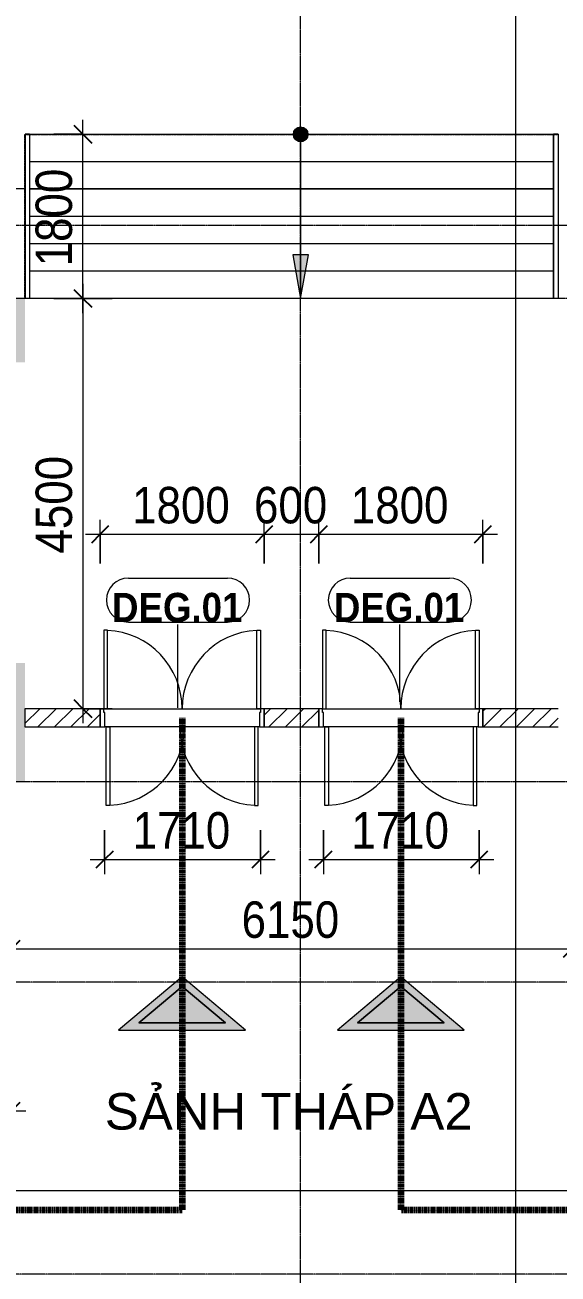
# Model space of a CAD drawing. Header units: millimetres. Extents: x 962 to 241049, y -15958 to 84407.
# Drawn here: x 140707 to 146556, y 33837 to 47536 of the extents above; entities that cross this region are included whole.
import ezdxf

# ---------------------------------------------------------------- set-up
doc = ezdxf.new("R2010")
doc.units = ezdxf.units.MM
for name, pattern in [('1 NÉT CALL OUT', [6, 3, -3]), ('Dash 1_8_', [6.35, 3.175, -3.175]), ('Dash Dot 3_16_', [7.9375, 4.7625, -1.5875, 0, -1.5875]), ('Grid Line', [22.225, 12.7, -3.175, 3.175, -3.175])]:
    doc.linetypes.add(name, pattern=pattern)
for name, color, linetype, lineweight in [('0-1', 7, 'Continuous', 5), ('A-ANNO-DIMS', 211, 'Continuous', 9), ('A-ANNO-DIMS-160', 211, 'Continuous', 9), ('A-ANNO-NOTE', 131, 'Continuous', 9), ('A-AREA', 32, 'Dash 1_8_', 9), ('A-AREA-IDEN', 2, 'Continuous', 9), ('A-DETL-3', 90, '1 NÉT CALL OUT', 100), ('A-DETL-GENF', 92, 'Continuous', 9), ('A-DOOR', 31, 'Continuous', 9), ('A-DOOR-FRAM', 31, 'Continuous', 9), ('A-DOOR-IDEN', 31, 'Continuous', 9), ('A-FLOR', 192, 'Continuous', 9), ('A-FLOR-1', 250, 'Continuous', 9), ('A-FLOR-HRAL', 11, 'Continuous', 9), ('A-WALL', 113, 'Continuous', 9), ('A-WALL-3', 113, 'Continuous', 18), ('A-WALL-PATT-2', 111, 'Continuous', 9), ('G-ANNO-SYMB-1', 111, 'Dash Dot 3_16_', 18), ('G-IMPT', 8, 'Continuous', 9), ('M-EQPM', 50, 'Continuous', 9), ('S-COLS-1', 52, 'Continuous', 5), ('S-GRID-1', 1, 'Grid Line', 9), ('S-STRS', 31, 'Continuous', 9), ('S-STRS-ANNO', 31, 'Continuous', 9)]:
    doc.layers.add(name, color=color, linetype=linetype, lineweight=lineweight)
doc.styles.add('Arial_11', font='arial_0.ttf', dxfattribs={"height": 400})
doc.styles.add('Arial_B_5', font='arialbd_0.ttf', dxfattribs={"width": 0.9, "height": 320})
doc.styles.add('UTM Avo', font='UTM Avo.ttf', dxfattribs={"width": 0.9, "height": 400})
doc.dimstyles.new('1_Dim_chi_tiet_2_5', dxfattribs={"dimscale": 304.8, "dimtxt": 399.720379, "dimasz": 0.629921, "dimexe": 0.524934, "dimexo": 0.0625, "dimgap": 0.052493, "dimtad": 1, "dimdec": 0, "dimrnd": 5, "dimzin": 0, "dimdsep": 46, "dimtxsty": 'UTM Avo', "dimblk1": 'OBLIQUE', "dimblk2": 'OBLIQUE', "dimsah": 1, "dimcen": 0.09, "dimdle": 0.524934, "dimazin": 0, "dimtfac": 1, "dimtdec": 4, "dimtix": 1, "dimtmove": 0, "dimatfit": 3, "dimfxl": 1.049869, "dimfxlon": 1, "dimtvp": 1, "dimtolj": 1, "dimtzin": 0, "dimarcsym": 2})
doc.dimstyles.new('1_Dim_chi_tiet_2_5_1', dxfattribs={"dimscale": 304.8, "dimtxt": 399.720379, "dimasz": 0.629921, "dimexe": 0.524934, "dimexo": 0.0625, "dimgap": 0.052493, "dimtad": 1, "dimdec": 0, "dimrnd": 5, "dimzin": 0, "dimdsep": 46, "dimtxsty": 'UTM Avo', "dimblk1": 'OBLIQUE', "dimblk2": 'OBLIQUE', "dimsah": 1, "dimcen": 0.09, "dimdle": 0.524934, "dimazin": 0, "dimtfac": 1, "dimtdec": 4, "dimtix": 1, "dimtmove": 0, "dimatfit": 3, "dimfxl": 1.049869, "dimfxlon": 1, "dimtvp": 1, "dimtolj": 1, "dimtzin": 0, "dimarcsym": 2})

# ---------------------------------------------------------------- blocks, each defined once
blk = doc.blocks.new('NCV_TKTC_KET CAU_rvt-1-TKCS_MB TẦNG 1')
at = {"layer": 'S-COLS-1'}
for points in [[(77528, 43837), (77528, 44537), (77178, 44537), (77178, 43837)], [(77528, 39237), (77528, 40537), (77178, 40537), (77178, 39237)]]:
    blk.add_hatch(color=256, dxfattribs=at).paths.add_polyline_path(points)
at = {"layer": 'A-FLOR-1'}
blk.add_line((83327, 44537), (77578, 44537), dxfattribs=at)
blk = doc.blocks.new('FD_07 - DIG_01-1800x2200-CỬA ĐI 2 CÁNH 2-2150742-TKCS_MB TẦNG 1')
at = {"layer": 'A-DETL-GENF'}
for p, q in [((-860, 960), (-860, 100)), ((-820, 960), (-860, 960)), ((-820, 100), (-820, 960)), ((820, 100), (820, 960)), ((820, 960), (860, 960)), ((860, 960), (860, 100)), ((-860, 100), (-820, 100)), ((860, 100), (820, 100)), ((-835, -960), (-835, -100)), ((-835, -100), (-795, -100)), ((-795, -100), (-795, -960)), ((835, -100), (795, -100)), ((795, -100), (795, -960)), ((835, -960), (835, -100)), ((-795, -960), (-835, -960)), ((795, -960), (835, -960))]:
    blk.add_line(p, q, dxfattribs=at)
for centre, start, end in [((-860, 100), 0, 87.3341), ((860, 100), 92.6659, 180), ((-835, -100), 272.6659, 360), ((835, -100), 180, 267.3341)]:
    blk.add_arc(centre, 860, start, end, dxfattribs=at)
at = {"layer": 'A-DOOR'}
for p, q in [((-860, 100), (860, 100)), ((850, -100), (-850, -100))]:
    blk.add_line(p, q, dxfattribs=at)
at = {"layer": 'A-DOOR-FRAM'}
for p, q in [((-860, 100), (-900, 100)), ((-900, 100), (-900, -100)), ((-860, 60), (-860, 100)), ((-850, 60), (-860, 60)), ((-850, -100), (-850, 60)), ((860, 60), (850, 60)), ((850, 60), (850, -100)), ((900, 100), (860, 100)), ((860, 100), (860, 60)), ((900, -100), (900, 100)), ((-900, -100), (-850, -100)), ((850, -100), (900, -100))]:
    blk.add_line(p, q, dxfattribs=at)
blk = doc.blocks.new('Top Rail Type - Top Rail_Internal_-939780-TKCS_MB TẦNG 1')
at = {"layer": 'A-FLOR-HRAL'}
for p, q in [((77528, 46337), (77578, 46337)), ((77528, 44537), (77528, 46337)), ((77578, 46337), (77578, 44537)), ((77578, 44537), (77528, 44537))]:
    blk.add_line(p, q, dxfattribs=at)
blk = doc.blocks.new('Top Rail Type - Top Rail_Internal_-V115-TKCS_MB TẦNG 1')
at = {"layer": 'A-FLOR-HRAL'}
for p, q in [((77578, 46337), (77528, 46337)), ((77528, 46337), (77528, 44537)), ((77578, 46337), (77578, 44537)), ((77578, 44537), (77528, 44537))]:
    blk.add_line(p, q, dxfattribs=at)
blk = doc.blocks.new('Top Rail Type - Top Rail_Internal_-939791-TKCS_MB TẦNG 1')
at = {"layer": 'A-FLOR-HRAL'}
for p, q in [((83327, 46337), (83377, 46337)), ((83327, 44537), (83327, 46337)), ((83377, 46337), (83377, 44537)), ((83377, 44537), (83327, 44537))]:
    blk.add_line(p, q, dxfattribs=at)
blk = doc.blocks.new('Top Rail Type - Top Rail_Internal_-V116-TKCS_MB TẦNG 1')
at = {"layer": 'A-FLOR-HRAL'}
for p, q in [((83377, 46337), (83327, 46337)), ((83327, 46337), (83327, 44537)), ((83377, 46337), (83377, 44537)), ((83377, 44537), (83327, 44537))]:
    blk.add_line(p, q, dxfattribs=at)
blk = doc.blocks.new('TKTC_XREF_251221_MB TANG 1 - TKTC_XREF_260130_MB TANG 1_dwg-4202109-TKCS_MB TẦNG 1')
at = {"layer": 'G-IMPT'}
blk.add_line((-119825, -355608), (-125574, -355608), dxfattribs=at)
at = {"layer": 'G-IMPT', "flags": 128}
blk.add_lwpolyline([(-125624, -355608), (-125974, -355608), (-125974, -356808), (-130699, -356808)], dxfattribs=at)
blk = doc.blocks.new('TKTC_XREF_251221_MB TANG 1 - TKTC_XREF_251221_MB TANG 1-2038492-TKCS_MB TẦNG 1')
blk.add_blockref('TKTC_XREF_251221_MB TANG 1 - TKTC_XREF_260130_MB TANG 1_dwg-4202109-TKCS_MB TẦNG 1', (169499, 384110))
blk = doc.blocks.new('DIMBLOCK45-TKCS_MB TẦNG 1')
at = {"layer": 'A-ANNO-DIMS-160'}
for p, q in [((141531, 41630), (141531, 42110)), ((143331, 41630), (143331, 42110)), ((141371, 41950), (143331, 41950)), ((141531, 41950), (141531, 41630)), ((143331, 41950), (143331, 41630))]:
    blk.add_line(p, q, dxfattribs=at)
at = {"layer": 'A-ANNO-DIMS-160', "lineweight": 25}
for p, q in [((141531, 41950), (141435, 41854)), ((141531, 41950), (141627, 42046)), ((143331, 41950), (143235, 41854)), ((143331, 41950), (143427, 42046))]:
    blk.add_line(p, q, dxfattribs=at)
at = {"layer": 'A-ANNO-DIMS-160', "color": 0, "insert": (141883, 42470), "char_height": 400, "width": 1314.64, "attachment_point": 1, "line_spacing_factor": 1.110334, "style": 'UTM Avo'}
blk.add_mtext('1800', dxfattribs=at)
blk = doc.blocks.new('_Oblique')
at = {"color": 0, "linetype": 'ByBlock', "lineweight": -2}
blk.add_line((-0.5, -0.5), (0.5, 0.5), dxfattribs=at)
blk = doc.blocks.new('DIMBLOCK46-TKCS_MB TẦNG 1')
at = {"layer": 'A-ANNO-DIMS-160'}
for p, q in [((143331, 41630), (143331, 42110)), ((143931, 41630), (143931, 42110)), ((143331, 41950), (143931, 41950)), ((143331, 41950), (143331, 41630)), ((143931, 41950), (143931, 41630))]:
    blk.add_line(p, q, dxfattribs=at)
at = {"layer": 'A-ANNO-DIMS-160', "lineweight": 25}
for p, q in [((143331, 41950), (143235, 41854)), ((143331, 41950), (143427, 42046)), ((143931, 41950), (143835, 41854)), ((143931, 41950), (144027, 42046))]:
    blk.add_line(p, q, dxfattribs=at)
at = {"layer": 'A-ANNO-DIMS-160', "color": 0, "insert": (143220, 42470), "char_height": 400, "width": 985.98, "attachment_point": 1, "line_spacing_factor": 1.110334, "style": 'UTM Avo'}
blk.add_mtext('600', dxfattribs=at)
blk = doc.blocks.new('DIMBLOCK47-TKCS_MB TẦNG 1')
at = {"layer": 'A-ANNO-DIMS-160'}
for p, q in [((143931, 41630), (143931, 42110)), ((145731, 41630), (145731, 42110)), ((143931, 41950), (145891, 41950)), ((143931, 41950), (143931, 41630)), ((145731, 41950), (145731, 41630))]:
    blk.add_line(p, q, dxfattribs=at)
at = {"layer": 'A-ANNO-DIMS-160', "lineweight": 25}
for p, q in [((143931, 41950), (143835, 41854)), ((143931, 41950), (144027, 42046)), ((145731, 41950), (145635, 41854)), ((145731, 41950), (145827, 42046))]:
    blk.add_line(p, q, dxfattribs=at)
at = {"layer": 'A-ANNO-DIMS-160', "color": 0, "insert": (144283, 42470), "char_height": 400, "width": 1314.64, "attachment_point": 1, "line_spacing_factor": 1.110334, "style": 'UTM Avo'}
blk.add_mtext('1800', dxfattribs=at)
blk = doc.blocks.new('DIMBLOCK98-TKCS_MB TẦNG 1')
at = {"layer": 'A-ANNO-DIMS-160'}
for p, q in [((141581, 38704), (141581, 38224)), ((141581, 38384), (141581, 38704)), ((143291, 38704), (143291, 38224)), ((143291, 38384), (143291, 38704)), ((141421, 38384), (143451, 38384))]:
    blk.add_line(p, q, dxfattribs=at)
at = {"layer": 'A-ANNO-DIMS-160', "lineweight": 25}
for p, q in [((141581, 38384), (141485, 38288)), ((141581, 38384), (141677, 38480)), ((143291, 38384), (143195, 38288)), ((143291, 38384), (143387, 38480))]:
    blk.add_line(p, q, dxfattribs=at)
at = {"layer": 'A-ANNO-DIMS-160', "color": 0, "insert": (141888, 38903), "char_height": 400, "width": 1314.64, "attachment_point": 1, "line_spacing_factor": 1.110334, "style": 'UTM Avo'}
blk.add_mtext('1710', dxfattribs=at)
blk = doc.blocks.new('DIMBLOCK99-TKCS_MB TẦNG 1')
at = {"layer": 'A-ANNO-DIMS-160'}
for p, q in [((143981, 38704), (143981, 38224)), ((143981, 38384), (143981, 38704)), ((145691, 38704), (145691, 38224)), ((145691, 38384), (145691, 38704)), ((143821, 38384), (145851, 38384))]:
    blk.add_line(p, q, dxfattribs=at)
at = {"layer": 'A-ANNO-DIMS-160', "lineweight": 25}
for p, q in [((143981, 38384), (143885, 38288)), ((143981, 38384), (144077, 38480)), ((145691, 38384), (145595, 38288)), ((145691, 38384), (145787, 38480))]:
    blk.add_line(p, q, dxfattribs=at)
at = {"layer": 'A-ANNO-DIMS-160', "color": 0, "insert": (144288, 38903), "char_height": 400, "width": 1314.64, "attachment_point": 1, "line_spacing_factor": 1.110334, "style": 'UTM Avo'}
blk.add_mtext('1710', dxfattribs=at)
blk = doc.blocks.new('STN_Door Tag - STN_Door Tag-1788670-TKCS_MB TẦNG 1')
at = {"layer": 'A-DOOR-IDEN'}
for p, q in [((-3.37, 1.495), (3.431, 1.495)), ((-3.37, -1.524), (3.431, -1.524))]:
    blk.add_line(p, q, dxfattribs=at)
for centre, start, end in [((-3.37, -0.015), 90, 270), ((3.431, -0.015), 270, 90)]:
    blk.add_arc(centre, 1.509, start, end, dxfattribs=at)
blk = doc.blocks.new('DIMBLOCK156-TKCS_MB TẦNG 1')
at = {"layer": 'A-ANNO-DIMS-160'}
for p, q in [((140557, 37724), (140557, 37244)), ((140557, 37404), (140557, 37724)), ((146707, 37724), (146707, 37244)), ((146707, 37404), (146707, 37724)), ((140397, 37404), (146867, 37404))]:
    blk.add_line(p, q, dxfattribs=at)
at = {"layer": 'A-ANNO-DIMS-160', "lineweight": 25}
for p, q in [((140557, 37404), (140461, 37308)), ((140557, 37404), (140653, 37500)), ((146707, 37404), (146611, 37308)), ((146707, 37404), (146803, 37500))]:
    blk.add_line(p, q, dxfattribs=at)
at = {"layer": 'A-ANNO-DIMS-160', "color": 0, "insert": (143084, 37924), "char_height": 400, "width": 1314.64, "attachment_point": 1, "line_spacing_factor": 1.110334, "style": 'UTM Avo'}
blk.add_mtext('6150', dxfattribs=at)
blk = doc.blocks.new('DIMBLOCK158-TKCS_MB TẦNG 1')
at = {"layer": 'A-ANNO-DIMS-160'}
for p, q in [((141343, 44697), (141343, 39877)), ((141663, 44537), (141183, 44537)), ((141343, 44537), (141663, 44537)), ((141663, 40037), (141183, 40037)), ((141343, 40037), (141663, 40037))]:
    blk.add_line(p, q, dxfattribs=at)
at = {"layer": 'A-ANNO-DIMS-160', "lineweight": 25}
for p, q in [((141343, 44537), (141247, 44633)), ((141343, 44537), (141439, 44441)), ((141343, 40037), (141247, 40133)), ((141343, 40037), (141439, 39941))]:
    blk.add_line(p, q, dxfattribs=at)
at = {"layer": 'A-ANNO-DIMS-160', "color": 0, "insert": (140823, 41739), "char_height": 400, "width": 1314.64, "attachment_point": 1, "rotation": 90, "line_spacing_factor": 1.110334, "style": 'UTM Avo'}
blk.add_mtext('4500', dxfattribs=at)
blk = doc.blocks.new('HDNDCT_MŨI TÊN THOÁT HIỂM - HDNDCT_MŨI TÊN THOÁT HIỂM-2437747-TKCS_MB TẦNG 1')
at = {"layer": 'A-ANNO-NOTE'}
h = blk.add_hatch(color=256, dxfattribs=at)
h.paths.add_polyline_path([(-3.153, 0), (0.5, 4.353), (0.5, -4.353)])
h.paths.add_polyline_path([(-2.5, 0), (0, -2.979), (0, 2.979)])
blk.add_hatch(color=256, dxfattribs=at).paths.add_polyline_path([(0, -2.979), (-2.5, 0), (0, 2.979)])
for p, q in [((0.5, 4.353), (-3.153, 0)), ((0.5, -4.353), (0.5, 4.353)), ((-2.5, 0), (0, 2.979)), ((0, 2.979), (-2.5, 0)), ((0, 2.979), (0, -2.979)), ((0, -2.979), (0, 2.979)), ((-3.153, 0), (0.5, -4.353)), ((0, -2.979), (-2.5, 0)), ((-2.5, 0), (0, -2.979))]:
    blk.add_line(p, q, dxfattribs=at)
blk = doc.blocks.new('DIMBLOCK318-TKCS_MB TẦNG 1')
at = {"layer": 'A-ANNO-DIMS-160'}
for p, q in [((135407, 35945), (135407, 35465)), ((135407, 35625), (135407, 35945)), ((140557, 35945), (140557, 35465)), ((140557, 35625), (140557, 35945)), ((135247, 35625), (140717, 35625))]:
    blk.add_line(p, q, dxfattribs=at)
at = {"layer": 'A-ANNO-DIMS-160', "lineweight": 25}
for p, q in [((135407, 35625), (135311, 35529)), ((135407, 35625), (135503, 35721)), ((140557, 35625), (140461, 35529)), ((140557, 35625), (140653, 35721))]:
    blk.add_line(p, q, dxfattribs=at)
at = {"layer": 'A-ANNO-DIMS-160', "color": 0, "insert": (137434, 36145), "char_height": 400, "width": 1314.64, "attachment_point": 1, "line_spacing_factor": 1.110334, "style": 'UTM Avo'}
blk.add_mtext('5150', dxfattribs=at)
blk = doc.blocks.new('DIMBLOCK337-TKCS_MB TẦNG 1')
at = {"layer": 'A-ANNO-DIMS-160'}
for p, q in [((141343, 44377), (141343, 46497)), ((141023, 46337), (141503, 46337)), ((141343, 46337), (141023, 46337)), ((141023, 44537), (141503, 44537)), ((141343, 44537), (141023, 44537))]:
    blk.add_line(p, q, dxfattribs=at)
at = {"layer": 'A-ANNO-DIMS-160', "lineweight": 25}
for p, q in [((141343, 46337), (141247, 46433)), ((141343, 46337), (141439, 46241)), ((141343, 44537), (141247, 44633)), ((141343, 44537), (141439, 44441))]:
    blk.add_line(p, q, dxfattribs=at)
at = {"layer": 'A-ANNO-DIMS-160', "color": 0, "insert": (140823, 44889), "char_height": 400, "width": 1314.64, "attachment_point": 1, "rotation": 90, "line_spacing_factor": 1.110334, "style": 'UTM Avo'}
blk.add_mtext('1800', dxfattribs=at)

msp = doc.modelspace()

# ---------------------------------------------------------------- hatches: boundary and pattern name
at = {"layer": 'A-WALL-PATT-2'}
h = msp.add_hatch(dxfattribs=at)
h.set_pattern_fill('FP_1', color=256, style=0, pattern_type=2)
h.set_pattern_definition([(45, (63179.03, 0), (-90.50967, 90.50967), [])])
h.paths.add_polyline_path([(145731.2, 39837.4), (146556.6, 39837.4), (146556.6, 40037.4), (145731.2, 40037.4)])
h.paths.add_polyline_path([(143931.2, 39837.4), (143931.2, 40037.4), (143331.2, 40037.4), (143331.2, 39837.4), (143474.9, 39837.4)])
h.paths.add_polyline_path([(141056.9, 39837.4), (141531.2, 39837.4), (141531.2, 40037.4), (140706.6, 40037.4), (140706.6, 39837.4)])
at = {"layer": 'S-STRS-ANNO'}
h = msp.add_hatch(color=256, dxfattribs=at)
edge = h.paths.add_edge_path()
edge.add_arc((143731.6, 46336.9), 80, 0, 360)
for points in [[(143754.1, 46260.2), (143792.1, 46284.5), (143810.8, 46325.6), (143804.4, 46370.2), (143774.8, 46404.2), (143731.6, 46416.9), (143688.3, 46404.2), (143658.8, 46370.2), (143652.4, 46325.6), (143671.1, 46284.5), (143709.1, 46260.2)], [(143731.6, 44536.9), (143816.2, 45016.9), (143647, 45016.9)]]:
    msp.add_hatch(color=256, dxfattribs=at).paths.add_polyline_path(points)

# ---------------------------------------------------------------- linework, layer by layer
at = {"layer": 'A-AREA'}
for p, q in [((140706.6, 46336.9), (146556.6, 46336.9)), ((140706.6, 44536.9), (140706.6, 46336.9))]:
    msp.add_line(p, q, dxfattribs=at)
at = {"layer": 'A-DETL-3'}
for p, q in [((142431.2, 39937.4), (142431.2, 34537.4)), ((144831.2, 39937.4), (144831.2, 34537.4)), ((142431.2, 34537.4), (123261.6, 34537.4)), ((164001.6, 34537.4), (144831.2, 34537.4))]:
    msp.add_line(p, q, dxfattribs=at)
at = {"layer": 'A-DOOR-IDEN'}
for p, q in [((142385.2, 40046.3), (142385.5, 40960.6)), ((144820.2, 40114.4), (144820.5, 40960.6))]:
    msp.add_line(p, q, dxfattribs=at)
at = {"layer": 'A-FLOR'}
msp.add_line((140706.6, 39235.7), (140556.6, 39235.7), dxfattribs=at)
at = {"layer": 'A-WALL'}
for p, q in [((141571.2, 40037.4), (143291.2, 40037.4)), ((143971.2, 40037.4), (145691.2, 40037.4)), ((143281.2, 39837.4), (141581.2, 39837.4)), ((145681.2, 39837.4), (143981.2, 39837.4))]:
    msp.add_line(p, q, dxfattribs=at)
at = {"layer": 'A-WALL-3'}
for p, q in [((141531.2, 40037.4), (140706.6, 40037.4)), ((140706.6, 40037.4), (140706.6, 39837.4)), ((141531.2, 39837.4), (141531.2, 40037.4)), ((143931.2, 40037.4), (143331.2, 40037.4)), ((143331.2, 40037.4), (143331.2, 39837.4)), ((143931.2, 39837.4), (143931.2, 40037.4)), ((146556.6, 40037.4), (145731.2, 40037.4)), ((145731.2, 40037.4), (145731.2, 39837.4)), ((140706.6, 39837.4), (141531.2, 39837.4)), ((143331.2, 39837.4), (143931.2, 39837.4)), ((145731.2, 39837.4), (146556.6, 39837.4))]:
    msp.add_line(p, q, dxfattribs=at)
at = {"layer": 'G-ANNO-SYMB-1'}
for p, q in [((146090.4, 84025.7), (146090.4, 9773.9)), ((90628.5, 34751.5), (198105.9, 34751.5))]:
    msp.add_line(p, q, dxfattribs=at)
at = {"layer": 'S-GRID-1'}
for p, q in [((143731.6, 15532), (143731.6, 78459.2)), ((190336.8, 45336.9), (98297.8, 45336.9)), ((192368.8, 44536.9), (96265.8, 44536.9)), ((192368.8, 39236.9), (96265.8, 39236.9)), ((192368.8, 37036.9), (96265.8, 37036.9)), ((190336.8, 33836.9), (98297.8, 33836.9))]:
    msp.add_line(p, q, dxfattribs=at)
at = {"layer": 'S-STRS'}
for p, q in [((140706.6, 46336.9), (140706.6, 46036.9)), ((146506.2, 46336.9), (140757, 46336.9)), ((140706.6, 46036.9), (140706.6, 45736.9)), ((146506.2, 46036.9), (140757, 46036.9)), ((140706.6, 45736.9), (140706.6, 45436.9)), ((146506.2, 45736.9), (140757, 45736.9)), ((140706.6, 45436.9), (140706.6, 45136.9)), ((146506.2, 45436.9), (140757, 45436.9)), ((140706.6, 45136.9), (140706.6, 44836.9)), ((146506.2, 45136.9), (140757, 45136.9)), ((140706.6, 44836.9), (140706.6, 44536.9)), ((146506.2, 44836.9), (140757, 44836.9)), ((146506.2, 44536.9), (140757, 44536.9))]:
    msp.add_line(p, q, dxfattribs=at)
at = {"layer": 'S-STRS-ANNO'}
for p, q in [((143658.8, 46370.2), (143652.4, 46325.6)), ((143652.4, 46325.6), (143671.1, 46284.5)), ((143688.3, 46404.2), (143658.8, 46370.2)), ((143731.6, 46416.9), (143688.3, 46404.2)), ((143774.8, 46404.2), (143731.6, 46416.9)), ((143731.6, 46336.9), (143731.6, 46036.9)), ((143804.4, 46370.2), (143774.8, 46404.2)), ((143792.1, 46284.5), (143810.8, 46325.6)), ((143810.8, 46325.6), (143804.4, 46370.2)), ((143671.1, 46284.5), (143709.1, 46260.2)), ((143709.1, 46260.2), (143754.1, 46260.2)), ((143754.1, 46260.2), (143792.1, 46284.5)), ((143731.6, 46036.9), (143731.6, 45736.9)), ((143731.6, 45736.9), (143731.6, 45436.9)), ((143731.6, 45436.9), (143731.6, 45136.9)), ((143731.6, 45136.9), (143731.6, 44836.9)), ((143816.2, 45016.9), (143647, 45016.9)), ((143647, 45016.9), (143731.6, 44536.9)), ((143731.6, 44536.9), (143816.2, 45016.9)), ((143731.6, 44836.9), (143731.6, 44536.9))]:
    msp.add_line(p, q, dxfattribs=at)
msp.add_circle((143731.6, 46336.9), 80, dxfattribs=at)

# ---------------------------------------------------------------- block references
at = {"layer": '0-1'}
msp.add_blockref('NCV_TKTC_KET CAU_rvt-1-TKCS_MB TẦNG 1', (63179, 0), dxfattribs=at)
at = {"layer": 'A-ANNO-NOTE', "xscale": 160, "yscale": 160, "zscale": 160, "rotation": 270.0000000000001}
for p in [(142431.2, 36591.3), (144831.2, 36591.3)]:
    msp.add_blockref('HDNDCT_MŨI TÊN THOÁT HIỂM - HDNDCT_MŨI TÊN THOÁT HIỂM-2437747-TKCS_MB TẦNG 1', p, dxfattribs=at)
at = {"layer": 'A-DOOR'}
for p in [(142431.2, 39937.4), (144831.2, 39937.4)]:
    msp.add_blockref('FD_07 - DIG_01-1800x2200-CỬA ĐI 2 CÁNH 2-2150742-TKCS_MB TẦNG 1', p, dxfattribs=at)
at = {"layer": 'A-DOOR-IDEN', "xscale": 159.9999999999999, "yscale": 159.9999999999999, "zscale": 159.9999999999999}
for p in [(142380.7, 41230.9), (144815.6, 41230.9)]:
    msp.add_blockref('STN_Door Tag - STN_Door Tag-1788670-TKCS_MB TẦNG 1', p, dxfattribs=at)
at = {"layer": 'A-FLOR-HRAL'}
for name in ['Top Rail Type - Top Rail_Internal_-939780-TKCS_MB TẦNG 1', 'Top Rail Type - Top Rail_Internal_-V115-TKCS_MB TẦNG 1', 'Top Rail Type - Top Rail_Internal_-939791-TKCS_MB TẦNG 1', 'Top Rail Type - Top Rail_Internal_-V116-TKCS_MB TẦNG 1']:
    msp.add_blockref(name, (63179, 0), dxfattribs=at)
at = {"layer": 'M-EQPM'}
msp.add_blockref('TKTC_XREF_251221_MB TANG 1 - TKTC_XREF_251221_MB TANG 1-2038492-TKCS_MB TẦNG 1', (96831.6, 17236.9), dxfattribs=at)

# ---------------------------------------------------------------- texts
at = {"layer": 'A-AREA-IDEN', "insert": (143601.1, 35415.6), "char_height": 400, "width": 4043.2, "attachment_point": 8, "line_spacing_factor": 0.936439, "style": 'Arial_11'}
msp.add_mtext('\\pt8,16,24,32,40,48,56,64,72,80,88,96,104,112,120,128,136,144,152,160,168,176,184,192,200,208,216,224,232,240,248,256;SẢNH THÁP A2', dxfattribs=at)
at = {"layer": 'A-DOOR-IDEN', "char_height": 320, "width": 1467.36, "attachment_point": 5, "line_spacing_factor": 0.936439, "style": 'Arial_B_5'}
for insert in [(142377.4, 41145.5), (144812.4, 41145.5)]:
    msp.add_mtext('\\pt7.2,14.4,21.6,28.8,36,43.2,50.4,57.6,64.8,72,79.2,86.4,93.6,100.8,108,115.2,122.4,129.6,136.8,144,151.2,158.4,165.6,172.8,180,187.2,194.4,201.6,208.8,216,223.2,230.4;DEG.01', dxfattribs=dict(at, insert=insert))

# ---------------------------------------------------------------- dimensions: what is measured, and where the dimension line sits
at = {"layer": 'A-ANNO-DIMS'}
for base, p1, p2, dimstyle, override, picture, middle in [((141342.5, 46336.9), (141022.5, 44536.9), (141022.5, 46336.9), '1_Dim_chi_tiet_2_5_1', {"dimpost": '<>', "dimfxl": 1800}, 'DIMBLOCK337-TKCS_MB TẦNG 1', (141119.5, 45436.9)), ((141342.5413, 40037.3629), (141662.5413, 44536.936), (141662.5413, 40037.3629), '1_Dim_chi_tiet_2_5', {"dimpost": '<>', "dimfxl": 4499.573178}, 'DIMBLOCK158-TKCS_MB TẦNG 1', (141119.5492, 42287.1494))]:
    dim = msp.add_linear_dim(base=base, p1=p1, p2=p2, angle=90, dimstyle=dimstyle, override=override, dxfattribs=at)
    dim.commit()
    dim.dimension.update_dxf_attribs({"geometry": picture, "text_midpoint": middle})
for base, p1, p2, dimstyle, override, picture, middle in [((143331.2, 41950.1), (141531.2, 41630.1), (143331.2, 41630.1), '1_Dim_chi_tiet_2_5', {"dimpost": '<>', "dimfxl": 1800}, 'DIMBLOCK45-TKCS_MB TẦNG 1', (142431.2, 42173.1)), ((143931.2, 41950.1), (143331.2, 41630.1), (143931.2, 41630.1), '1_Dim_chi_tiet_2_5', {"dimpost": '<>', "dimfxl": 600}, 'DIMBLOCK46-TKCS_MB TẦNG 1', (143631.2, 42173.1)), ((145731.2, 41950.1), (143931.2, 41630.1), (145731.2, 41630.1), '1_Dim_chi_tiet_2_5', {"dimpost": '<>', "dimfxl": 1800}, 'DIMBLOCK47-TKCS_MB TẦNG 1', (144831.2, 42173.1)), ((143291.2, 38383.7), (141581.2, 38703.7), (143291.2, 38703.7), '1_Dim_chi_tiet_2_5', {"dimpost": '<>', "dimfxl": 1710}, 'DIMBLOCK98-TKCS_MB TẦNG 1', (142436.2, 38606.7)), ((145691.2, 38383.7), (143981.2, 38703.7), (145691.2, 38703.7), '1_Dim_chi_tiet_2_5', {"dimpost": '<>', "dimfxl": 1710}, 'DIMBLOCK99-TKCS_MB TẦNG 1', (144836.2, 38606.7)), ((146706.6, 37404.3), (140556.6, 37724.3), (146706.6, 37724.3), '1_Dim_chi_tiet_2_5', {"dimpost": '<>', "dimfxl": 6150}, 'DIMBLOCK156-TKCS_MB TẦNG 1', (143631.6, 37627.3)), ((140556.6, 35625.2), (135406.6, 35945.2), (140556.6, 35945.2), '1_Dim_chi_tiet_2_5_1', {"dimpost": '<>', "dimfxl": 5150}, 'DIMBLOCK318-TKCS_MB TẦNG 1', (137981.6, 35848.2))]:
    dim = msp.add_linear_dim(base=base, p1=p1, p2=p2, dimstyle=dimstyle, override=override, dxfattribs=at)
    dim.commit()
    dim.dimension.update_dxf_attribs({"geometry": picture, "text_midpoint": middle})

doc.saveas('drawing.dxf')
